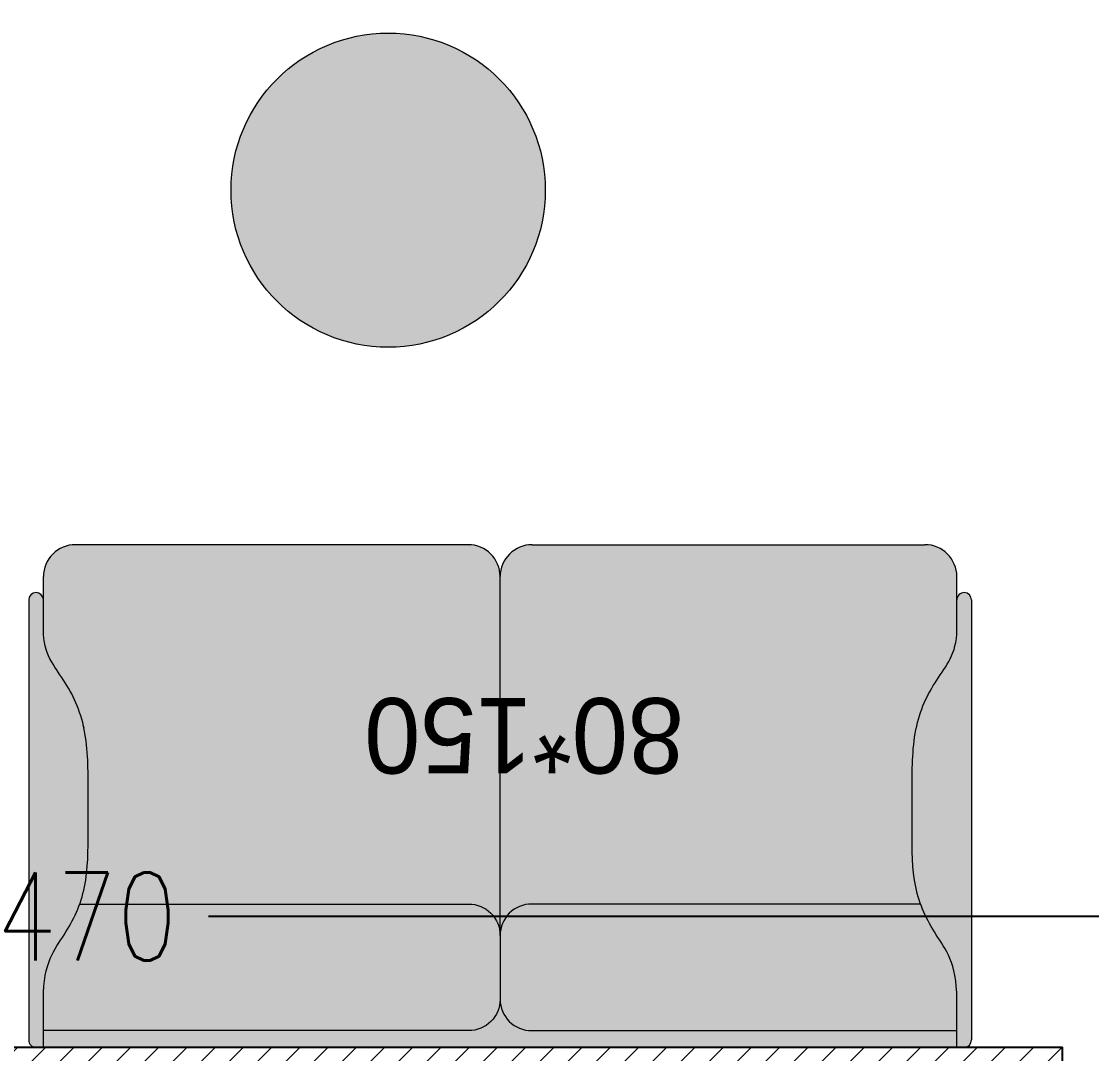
# Model space of a CAD drawing. Header units: millimetres. Extents: x -14819 to 43195, y -10328 to 20814.
# Drawn here: x 37104.8 to 37275.1, y 9860.2 to 10024.5 of the extents above; entities that cross this region are included whole.
import ezdxf

# ---------------------------------------------------------------- set-up
doc = ezdxf.new("R2010")
doc.units = ezdxf.units.MM
doc.header["$PDMODE"] = 3
doc.layers.add('10 - Hachures', color=7, linetype='Continuous', lineweight=18, true_color=0x646464)
for name, color, linetype, lineweight in [('41 - Côtes Intérieures', 71, 'Continuous', 9), ('DV_Furnitures', 250, 'Continuous', 5), ('DV_Hatch Living', 43, 'Continuous', 5), ('Mur_coupe', 7, 'Continuous', 25)]:
    doc.layers.add(name, color=color, linetype=linetype, lineweight=lineweight)
doc.layers.add('DV_Surface', color=241, linetype='Continuous', plot=False)
doc.layers.add('DV_Text block', color=20, linetype='Continuous')
doc.styles.add('CR_Cot', font='simplex.shx', dxfattribs={"width": 0.8})
doc.styles.get("Standard").update_dxf_attribs({"font": 'arial.ttf'})
doc.dimstyles.get("Standard").update_dxf_attribs({"dimtxt": 14, "dimasz": 14, "dimexe": 0.18, "dimexo": 0.0625, "dimgap": 5, "dimtad": 0, "dimtoh": 1, "dimdec": 0, "dimzin": 0, "dimdsep": 46, "dimtxsty": 'CR_Cot', "dimblk": 'CLOSEDBLANK', "dimcen": 0, "dimse1": 1, "dimse2": 1, "dimadec": 0, "dimazin": 0, "dimtfac": 1, "dimtdec": 0, "dimtofl": 0, "dimtmove": 0, "dimatfit": 3, "dimfxl": 1, "dimtolj": 1, "dimtzin": 0, "dimarcsym": 0})

# ---------------------------------------------------------------- blocks, each defined once
blk = doc.blocks.new('_ClosedBlank')
at = {"color": 0, "linetype": 'ByBlock', "lineweight": -2}
for p, q in [((-1, 0.167), (0, 0)), ((-1, 0.167), (-1, -0.167)), ((0, 0), (-1, -0.167))]:
    blk.add_line(p, q, dxfattribs=at)
blk = doc.blocks.new('*D675')
at = {"layer": '41 - Côtes Intérieures', "color": 0, "lineweight": -2, "transparency": 16777216}
for p, q in [((36893.95, 9881.99), (37095.79, 9881.99)), ((37336.44, 9881.99), (37134.59, 9881.99))]:
    blk.add_line(p, q, dxfattribs=at)
at = {"layer": 'Defpoints', "color": 0, "transparency": 16777216}
for p in [(37350.44, 9881.99), (36879.95, 9861.17, 195), (37350.44, 9861.17, 195)]:
    blk.add_point(p, dxfattribs=at)
at = {"layer": '41 - Côtes Intérieures', "color": 0, "lineweight": -2, "transparency": 16777216, "xscale": 14, "yscale": 14, "zscale": 14, "rotation": 180}
blk.add_blockref('_ClosedBlank', (36879.95, 9881.99), dxfattribs=at)
at = {"layer": '41 - Côtes Intérieures', "color": 0, "lineweight": -2, "transparency": 16777216, "xscale": 14, "yscale": 14, "zscale": 14}
blk.add_blockref('_ClosedBlank', (37350.44, 9881.99), dxfattribs=at)
at = {"layer": '41 - Côtes Intérieures', "color": 0, "transparency": 16777216, "insert": (37115.19, 9881.99), "char_height": 14, "attachment_point": 5, "style": 'CR_Cot'}
blk.add_mtext('\\A1;470', dxfattribs=at)
blk = doc.blocks.new('*U1109')
at = {"layer": 'DV_Hatch Living', "transparency": 33554579}
h = blk.add_hatch(color=256, dxfattribs=at)
h.dxf.hatch_style = 1
h.paths.add_polyline_path([(-2.5, 0, 1), (2.5, 0, 1)])
at = {"layer": 'DV_Hatch Living', "color": 18, "lineweight": 5, "true_color": 0x000000}
blk.add_circle((0, 0), 2.5, dxfattribs=at)
blk = doc.blocks.new('*U1111')
at = {"layer": 'DV_Hatch Living', "transparency": 33554579}
h = blk.add_hatch(color=256, dxfattribs=at)
h.dxf.hatch_style = 1
edge = h.paths.add_edge_path()
edge.add_spline(control_points=[(75, -71.21), (75, -46.59), (75, -21.97), (75, -1.17)], knot_values=[2.993759, 2.993759, 2.993759, 2.993759, 5.416888, 5.416888, 5.416888, 5.416888], degree=3, periodic=0)
edge.add_arc((73.83, -1.17), 1.17, 0, 90)
edge.add_line((73.83, 0), (72.66, 0))
edge.add_line((72.66, 0), (72.66, -1.17))
edge.add_spline(control_points=[(72.66, -1.17), (72.66, -1.67), (72.66, -2.17), (72.66, -2.65)], knot_values=[0.076871, 0.076871, 0.076871, 0.076871, 0.125915, 0.125915, 0.125915, 0.125915], degree=3, periodic=0)
edge.add_spline(control_points=[(72.66, -2.65), (72.66, -5.2), (72.66, -7.43), (72.66, -7.7)], knot_values=[0.125915, 0.125915, 0.125915, 0.125915, 0.38234, 0.38234, 0.38234, 0.38234], degree=3, periodic=0)
edge.add_spline(control_points=[(72.66, -7.7), (72.66, -13.48), (69.65, -17.04), (67.52, -21.06), (66.9, -22.8)], knot_values=[0.416399, 0.416399, 0.416399, 0.416399, 0.744757, 0.963765, 0.963765, 0.963765, 0.963765], degree=3, periodic=0)
edge.add_spline(control_points=[(66.9, -22.8), (66.58, -23.67), (65.54, -27.3), (65.54, -34.86), (65.54, -40.18), (65.54, -51.1), (69.21, -58.76), (72.66, -62.63), (72.66, -66.39)], knot_values=[0.963765, 0.963765, 0.963765, 0.963765, 1.073115, 1.401473, 1.72983, 2.058188, 2.386546, 2.714903, 2.714903, 2.714903, 2.714903], degree=3, periodic=0)
edge.add_spline(control_points=[(72.66, -66.39), (72.66, -68), (72.66, -69.6), (72.66, -71.21)], knot_values=[2.714903, 2.714903, 2.714903, 2.714903, 2.87301, 2.87301, 2.87301, 2.87301], degree=3, periodic=0)
edge.add_arc((73.83, -71.21), 1.17, 180, 270)
edge.add_arc((73.83, -71.21), 1.17, 270, 360)
edge = h.paths.add_edge_path()
edge.add_spline(control_points=[(66.05, -49.96), (65.93, -49.28), (65.84, -48.58), (65.77, -47.88)], knot_values=[1.96677, 1.96677, 1.96677, 1.96677, 2.037273, 2.037273, 2.037273, 2.037273], degree=3, periodic=0)
edge.add_spline(control_points=[(65.77, -47.88), (65.72, -47.31), (65.68, -46.74), (65.65, -46.17)], knot_values=[1.909933, 1.909933, 1.909933, 1.909933, 1.96677, 1.96677, 1.96677, 1.96677], degree=3, periodic=0)
edge.add_spline(control_points=[(65.65, -46.17), (65.61, -45.53), (65.59, -44.9), (65.57, -44.28)], knot_values=[1.846297, 1.846297, 1.846297, 1.846297, 1.909933, 1.909933, 1.909933, 1.909933], degree=3, periodic=0)
edge.add_spline(control_points=[(65.57, -44.28), (65.55, -43.35), (65.55, -42.46), (65.55, -41.64)], knot_values=[1.750603, 1.750603, 1.750603, 1.750603, 1.846297, 1.846297, 1.846297, 1.846297], degree=3, periodic=0)
edge.add_spline(control_points=[(65.55, -41.64), (65.54, -41.46), (65.54, -38.52), (65.54, -36.22), (65.54, -32.92), (65.55, -32.27)], knot_values=[1.325215, 1.325215, 1.325215, 1.325215, 1.345988, 1.674346, 1.750603, 1.750603, 1.750603, 1.750603], degree=3, periodic=0)
edge.add_spline(control_points=[(65.55, -32.27), (65.56, -31.59), (65.58, -30.88), (65.61, -30.16)], knot_values=[1.244774, 1.244774, 1.244774, 1.244774, 1.325215, 1.325215, 1.325215, 1.325215], degree=3, periodic=0)
edge.add_spline(control_points=[(65.61, -30.16), (65.64, -29.44), (65.69, -28.7), (65.76, -27.98)], knot_values=[1.164576, 1.164576, 1.164576, 1.164576, 1.244774, 1.244774, 1.244774, 1.244774], degree=3, periodic=0)
edge.add_spline(control_points=[(65.76, -27.98), (65.83, -27.34), (65.91, -26.7), (66.02, -26.08)], knot_values=[1.094115, 1.094115, 1.094115, 1.094115, 1.164576, 1.164576, 1.164576, 1.164576], degree=3, periodic=0)
edge.add_spline(control_points=[(66.02, -26.08), (66.06, -25.89), (66.14, -25.43), (66.25, -24.97), (66.32, -24.7)], knot_values=[1.040919, 1.040919, 1.040919, 1.040919, 1.061919, 1.094115, 1.094115, 1.094115, 1.094115], degree=3, periodic=0)
edge.add_spline(control_points=[(66.32, -24.7), (66.47, -24.1), (66.64, -23.52), (66.84, -22.96)], knot_values=[0.970255, 0.970255, 0.970255, 0.970255, 1.040919, 1.040919, 1.040919, 1.040919], degree=3, periodic=0)
edge.add_line((66.89, -22.8), (5, -22.8))
edge.add_arc((5, -17.8), 5, 180, 270, ccw=False)
edge.add_line((0, -17.8), (0, -74.92))
edge.add_arc((5.08, -74.92), 5.08, 180, 270)
edge.add_line((5.08, -80), (67.58, -80))
edge.add_arc((67.58, -74.92), 5.08, 270, 360)
edge.add_spline(control_points=[(72.66, -74.92), (72.66, -73.06), (72.66, -71.21)], knot_values=[0, 0, 0, 0.105543, 0.105543, 0.105543], degree=2, periodic=0)
edge.add_spline(control_points=[(72.66, -71.21), (72.66, -69.6), (72.66, -68), (72.66, -66.39)], knot_values=[2.714903, 2.714903, 2.714903, 2.714903, 2.87301, 2.87301, 2.87301, 2.87301], degree=3, periodic=0)
edge.add_spline(control_points=[(72.66, -66.39), (72.66, -66.13), (72.65, -65.88), (72.63, -65.64)], knot_values=[2.692272, 2.692272, 2.692272, 2.692272, 2.714903, 2.714903, 2.714903, 2.714903], degree=3, periodic=0)
edge.add_spline(control_points=[(72.63, -65.64), (72.62, -65.45), (72.6, -65.26), (72.58, -65.08)], knot_values=[2.674526, 2.674526, 2.674526, 2.674526, 2.692272, 2.692272, 2.692272, 2.692272], degree=3, periodic=0)
edge.add_spline(control_points=[(72.58, -65.08), (72.55, -64.8), (72.51, -64.54), (72.45, -64.28)], knot_values=[2.64723, 2.64723, 2.64723, 2.64723, 2.674526, 2.674526, 2.674526, 2.674526], degree=3, periodic=0)
edge.add_spline(control_points=[(72.45, -64.28), (72.42, -64.11), (72.38, -63.94), (72.34, -63.77)], knot_values=[2.628993, 2.628993, 2.628993, 2.628993, 2.64723, 2.64723, 2.64723, 2.64723], degree=3, periodic=0)
edge.add_spline(control_points=[(72.34, -63.77), (72.23, -63.37), (72.1, -62.98), (71.96, -62.62)], knot_values=[2.583717, 2.583717, 2.583717, 2.583717, 2.628993, 2.628993, 2.628993, 2.628993], degree=3, periodic=0)
edge.add_spline(control_points=[(71.96, -62.62), (71.87, -62.41), (71.78, -62.21), (71.69, -62.01)], knot_values=[2.557919, 2.557919, 2.557919, 2.557919, 2.583717, 2.583717, 2.583717, 2.583717], degree=3, periodic=0)
edge.add_spline(control_points=[(71.69, -62.01), (71.59, -61.8), (71.48, -61.59), (71.36, -61.38)], knot_values=[2.529473, 2.529473, 2.529473, 2.529473, 2.557919, 2.557919, 2.557919, 2.557919], degree=3, periodic=0)
edge.add_spline(control_points=[(71.36, -61.38), (71.24, -61.15), (71.11, -60.93), (70.97, -60.72)], knot_values=[2.498193, 2.498193, 2.498193, 2.498193, 2.529473, 2.529473, 2.529473, 2.529473], degree=3, periodic=0)
edge.add_spline(control_points=[(70.97, -60.72), (70.67, -60.23), (70.34, -59.76), (70.02, -59.28)], knot_values=[2.427591, 2.427591, 2.427591, 2.427591, 2.498193, 2.498193, 2.498193, 2.498193], degree=3, periodic=0)
edge.add_spline(control_points=[(70.02, -59.28), (69.83, -59.01), (69.57, -58.63), (69.32, -58.24), (69.25, -58.13)], knot_values=[2.370904, 2.370904, 2.370904, 2.370904, 2.411949, 2.427591, 2.427591, 2.427591, 2.427591], degree=3, periodic=0)
edge.add_spline(control_points=[(69.25, -58.13), (68.87, -57.53), (68.5, -56.9), (68.16, -56.25)], knot_values=[2.283934, 2.283934, 2.283934, 2.283934, 2.370904, 2.370904, 2.370904, 2.370904], degree=3, periodic=0)
edge.add_spline(control_points=[(68.16, -56.25), (67.9, -55.75), (67.66, -55.24), (67.43, -54.7)], knot_values=[2.217231, 2.217231, 2.217231, 2.217231, 2.283934, 2.283934, 2.283934, 2.283934], degree=3, periodic=0)
edge.add_spline(control_points=[(67.43, -54.7), (67.24, -54.25), (67.06, -53.79), (66.9, -53.31)], knot_values=[2.160857, 2.160857, 2.160857, 2.160857, 2.217231, 2.217231, 2.217231, 2.217231], degree=3, periodic=0)
edge.add_spline(control_points=[(66.9, -53.31), (66.69, -52.71), (66.51, -52.1), (66.35, -51.45)], knot_values=[2.090401, 2.090401, 2.090401, 2.090401, 2.160857, 2.160857, 2.160857, 2.160857], degree=3, periodic=0)
edge.add_spline(control_points=[(66.35, -51.45), (66.28, -51.16), (66.17, -50.67), (66.08, -50.16), (66.05, -49.96)], knot_values=[2.037273, 2.037273, 2.037273, 2.037273, 2.069486, 2.090401, 2.090401, 2.090401, 2.090401], degree=3, periodic=0)
edge = h.paths.add_edge_path()
edge.add_arc((-5, -17.8), 5, 270, 360, ccw=False)
edge.add_line((-5, -22.8), (-66.9, -22.8))
edge.add_spline(control_points=[(-66.9, -22.8), (-66.88, -22.85), (-66.86, -22.9), (-66.84, -22.96)], knot_values=[0.963765, 0.963765, 0.963765, 0.963765, 0.970255, 0.970255, 0.970255, 0.970255], degree=3, periodic=0)
edge.add_spline(control_points=[(-66.84, -22.96), (-66.64, -23.52), (-66.47, -24.1), (-66.32, -24.7)], knot_values=[0.970255, 0.970255, 0.970255, 0.970255, 1.040919, 1.040919, 1.040919, 1.040919], degree=3, periodic=0)
edge.add_spline(control_points=[(-66.32, -24.7), (-66.25, -24.97), (-66.14, -25.43), (-66.06, -25.89), (-66.02, -26.08)], knot_values=[1.040919, 1.040919, 1.040919, 1.040919, 1.073115, 1.094115, 1.094115, 1.094115, 1.094115], degree=3, periodic=0)
edge.add_spline(control_points=[(-66.02, -26.08), (-65.91, -26.7), (-65.83, -27.33), (-65.76, -27.97)], knot_values=[1.094115, 1.094115, 1.094115, 1.094115, 1.164421, 1.164421, 1.164421, 1.164421], degree=3, periodic=0)
edge.add_spline(control_points=[(-65.76, -27.97), (-65.69, -28.7), (-65.64, -29.44), (-65.61, -30.16)], knot_values=[1.164421, 1.164421, 1.164421, 1.164421, 1.244789, 1.244789, 1.244789, 1.244789], degree=3, periodic=0)
edge.add_spline(control_points=[(-65.61, -30.16), (-65.58, -30.88), (-65.56, -31.59), (-65.55, -32.27)], knot_values=[1.244789, 1.244789, 1.244789, 1.244789, 1.325215, 1.325215, 1.325215, 1.325215], degree=3, periodic=0)
edge.add_spline(control_points=[(-65.55, -32.27), (-65.54, -32.92), (-65.54, -36.22), (-65.54, -38.52), (-65.54, -41.46), (-65.55, -41.64)], knot_values=[1.325215, 1.325215, 1.325215, 1.325215, 1.401473, 1.72983, 1.750603, 1.750603, 1.750603, 1.750603], degree=3, periodic=0)
edge.add_spline(control_points=[(-65.55, -41.64), (-65.55, -42.46), (-65.55, -43.35), (-65.57, -44.28)], knot_values=[1.750603, 1.750603, 1.750603, 1.750603, 1.846297, 1.846297, 1.846297, 1.846297], degree=3, periodic=0)
edge.add_spline(control_points=[(-65.57, -44.28), (-65.59, -44.9), (-65.61, -45.53), (-65.65, -46.17)], knot_values=[1.846297, 1.846297, 1.846297, 1.846297, 1.909933, 1.909933, 1.909933, 1.909933], degree=3, periodic=0)
edge.add_spline(control_points=[(-65.65, -46.17), (-65.68, -46.74), (-65.72, -47.31), (-65.77, -47.88)], knot_values=[1.909933, 1.909933, 1.909933, 1.909933, 1.966799, 1.966799, 1.966799, 1.966799], degree=3, periodic=0)
edge.add_spline(control_points=[(-65.77, -47.88), (-65.84, -48.58), (-65.93, -49.28), (-66.05, -49.96)], knot_values=[1.966799, 1.966799, 1.966799, 1.966799, 2.037273, 2.037273, 2.037273, 2.037273], degree=3, periodic=0)
edge.add_spline(control_points=[(-66.05, -49.96), (-66.08, -50.16), (-66.17, -50.67), (-66.28, -51.16), (-66.35, -51.45)], knot_values=[2.037273, 2.037273, 2.037273, 2.037273, 2.058188, 2.090401, 2.090401, 2.090401, 2.090401], degree=3, periodic=0)
edge.add_spline(control_points=[(-66.35, -51.45), (-66.51, -52.1), (-66.69, -52.71), (-66.9, -53.31)], knot_values=[2.090401, 2.090401, 2.090401, 2.090401, 2.160857, 2.160857, 2.160857, 2.160857], degree=3, periodic=0)
edge.add_spline(control_points=[(-66.9, -53.31), (-67.06, -53.79), (-67.24, -54.25), (-67.43, -54.7)], knot_values=[2.160857, 2.160857, 2.160857, 2.160857, 2.217231, 2.217231, 2.217231, 2.217231], degree=3, periodic=0)
edge.add_spline(control_points=[(-67.43, -54.7), (-67.66, -55.24), (-67.9, -55.75), (-68.16, -56.25)], knot_values=[2.217231, 2.217231, 2.217231, 2.217231, 2.283934, 2.283934, 2.283934, 2.283934], degree=3, periodic=0)
edge.add_spline(control_points=[(-68.16, -56.25), (-68.5, -56.9), (-68.87, -57.53), (-69.25, -58.13)], knot_values=[2.283934, 2.283934, 2.283934, 2.283934, 2.370904, 2.370904, 2.370904, 2.370904], degree=3, periodic=0)
edge.add_spline(control_points=[(-69.25, -58.13), (-69.32, -58.24), (-69.57, -58.63), (-69.83, -59.01), (-70.02, -59.28)], knot_values=[2.370904, 2.370904, 2.370904, 2.370904, 2.386546, 2.42759, 2.42759, 2.42759, 2.42759], degree=3, periodic=0)
edge.add_spline(control_points=[(-70.02, -59.28), (-70.34, -59.76), (-70.67, -60.23), (-70.97, -60.72)], knot_values=[2.42759, 2.42759, 2.42759, 2.42759, 2.498193, 2.498193, 2.498193, 2.498193], degree=3, periodic=0)
edge.add_spline(control_points=[(-70.97, -60.72), (-71.11, -60.93), (-71.24, -61.15), (-71.36, -61.38)], knot_values=[2.498193, 2.498193, 2.498193, 2.498193, 2.529473, 2.529473, 2.529473, 2.529473], degree=3, periodic=0)
edge.add_spline(control_points=[(-71.36, -61.38), (-71.48, -61.59), (-71.59, -61.8), (-71.69, -62.01)], knot_values=[2.529473, 2.529473, 2.529473, 2.529473, 2.557919, 2.557919, 2.557919, 2.557919], degree=3, periodic=0)
edge.add_spline(control_points=[(-71.69, -62.01), (-71.78, -62.21), (-71.87, -62.41), (-71.96, -62.62)], knot_values=[2.557919, 2.557919, 2.557919, 2.557919, 2.583717, 2.583717, 2.583717, 2.583717], degree=3, periodic=0)
edge.add_spline(control_points=[(-71.96, -62.62), (-72.1, -62.98), (-72.23, -63.37), (-72.34, -63.77)], knot_values=[2.583717, 2.583717, 2.583717, 2.583717, 2.628993, 2.628993, 2.628993, 2.628993], degree=3, periodic=0)
edge.add_spline(control_points=[(-72.34, -63.77), (-72.38, -63.94), (-72.42, -64.11), (-72.45, -64.28)], knot_values=[2.628993, 2.628993, 2.628993, 2.628993, 2.64723, 2.64723, 2.64723, 2.64723], degree=3, periodic=0)
edge.add_spline(control_points=[(-72.45, -64.28), (-72.51, -64.54), (-72.55, -64.8), (-72.58, -65.08)], knot_values=[2.64723, 2.64723, 2.64723, 2.64723, 2.674526, 2.674526, 2.674526, 2.674526], degree=3, periodic=0)
edge.add_spline(control_points=[(-72.58, -65.08), (-72.6, -65.26), (-72.62, -65.45), (-72.63, -65.64)], knot_values=[2.674526, 2.674526, 2.674526, 2.674526, 2.692272, 2.692272, 2.692272, 2.692272], degree=3, periodic=0)
edge.add_spline(control_points=[(-72.63, -65.64), (-72.65, -65.88), (-72.66, -66.13), (-72.66, -66.39)], knot_values=[2.692272, 2.692272, 2.692272, 2.692272, 2.714903, 2.714903, 2.714903, 2.714903], degree=3, periodic=0)
edge.add_spline(control_points=[(-72.66, -66.39), (-72.66, -68), (-72.66, -69.6), (-72.66, -71.21)], knot_values=[2.714903, 2.714903, 2.714903, 2.714903, 2.87301, 2.87301, 2.87301, 2.87301], degree=3, periodic=0)
edge.add_spline(control_points=[(-72.66, -71.21), (-72.66, -73.06), (-72.66, -74.92)], knot_values=[0, 0, 0, 0.105543, 0.105543, 0.105543], degree=2, periodic=0)
edge.add_arc((-67.58, -74.92), 5.08, 180, 270)
edge.add_spline(control_points=[(-67.58, -80), (-52.46, -80), (-5.08, -80)], knot_values=[0.367342, 0.367342, 0.367342, 3.571721, 3.571721, 3.571721], degree=2, periodic=0)
edge.add_arc((-5.08, -74.92), 5.08, 270, 360)
edge.add_line((0, -74.92), (0, -17.8))
edge = h.paths.add_edge_path()
edge.add_spline(control_points=[(-65.55, -41.64), (-65.54, -41.46), (-65.54, -38.52), (-65.54, -36.22), (-65.54, -32.92), (-65.55, -32.27)], knot_values=[1.325215, 1.325215, 1.325215, 1.325215, 1.345988, 1.674346, 1.750603, 1.750603, 1.750603, 1.750603], degree=3, periodic=0)
edge.add_spline(control_points=[(-65.55, -32.27), (-65.56, -31.59), (-65.58, -30.88), (-65.61, -30.16)], knot_values=[1.244789, 1.244789, 1.244789, 1.244789, 1.325215, 1.325215, 1.325215, 1.325215], degree=3, periodic=0)
edge.add_spline(control_points=[(-65.61, -30.16), (-65.64, -29.44), (-65.69, -28.7), (-65.76, -27.97)], knot_values=[1.164421, 1.164421, 1.164421, 1.164421, 1.244789, 1.244789, 1.244789, 1.244789], degree=3, periodic=0)
edge.add_spline(control_points=[(-65.76, -27.97), (-65.83, -27.33), (-65.91, -26.7), (-66.02, -26.08)], knot_values=[1.094115, 1.094115, 1.094115, 1.094115, 1.164421, 1.164421, 1.164421, 1.164421], degree=3, periodic=0)
edge.add_spline(control_points=[(-66.02, -26.08), (-66.06, -25.89), (-66.14, -25.43), (-66.25, -24.97), (-66.32, -24.7)], knot_values=[1.040919, 1.040919, 1.040919, 1.040919, 1.061919, 1.094115, 1.094115, 1.094115, 1.094115], degree=3, periodic=0)
edge.add_spline(control_points=[(-66.32, -24.7), (-66.47, -24.1), (-66.64, -23.52), (-66.84, -22.96)], knot_values=[0.970255, 0.970255, 0.970255, 0.970255, 1.040919, 1.040919, 1.040919, 1.040919], degree=3, periodic=0)
edge.add_spline(control_points=[(-66.84, -22.96), (-66.86, -22.9), (-66.88, -22.85), (-66.9, -22.8)], knot_values=[0.963765, 0.963765, 0.963765, 0.963765, 0.970255, 0.970255, 0.970255, 0.970255], degree=3, periodic=0)
edge.add_spline(control_points=[(-66.9, -22.8), (-67.06, -22.35), (-67.23, -21.91), (-67.42, -21.48)], knot_values=[0.907363, 0.907363, 0.907363, 0.907363, 0.963765, 0.963765, 0.963765, 0.963765], degree=3, periodic=0)
edge.add_spline(control_points=[(-67.42, -21.48), (-67.66, -20.95), (-67.91, -20.43), (-68.18, -19.92)], knot_values=[0.838193, 0.838193, 0.838193, 0.838193, 0.907363, 0.907363, 0.907363, 0.907363], degree=3, periodic=0)
edge.add_spline(control_points=[(-68.18, -19.92), (-68.46, -19.4), (-68.75, -18.89), (-69.07, -18.39)], knot_values=[0.767089, 0.767089, 0.767089, 0.767089, 0.838193, 0.838193, 0.838193, 0.838193], degree=3, periodic=0)
edge.add_spline(control_points=[(-69.07, -18.39), (-69.16, -18.23), (-69.51, -17.69), (-69.87, -17.16), (-70.12, -16.76)], knot_values=[0.690082, 0.690082, 0.690082, 0.690082, 0.712414, 0.767089, 0.767089, 0.767089, 0.767089], degree=3, periodic=0)
edge.add_spline(control_points=[(-70.12, -16.76), (-70.26, -16.56), (-70.39, -16.35), (-70.52, -16.14)], knot_values=[0.661608, 0.661608, 0.661608, 0.661608, 0.690082, 0.690082, 0.690082, 0.690082], degree=3, periodic=0)
edge.add_spline(control_points=[(-70.52, -16.14), (-70.7, -15.85), (-70.88, -15.54), (-71.05, -15.22)], knot_values=[0.62247, 0.62247, 0.62247, 0.62247, 0.661608, 0.661608, 0.661608, 0.661608], degree=3, periodic=0)
edge.add_spline(control_points=[(-71.05, -15.22), (-71.18, -14.96), (-71.31, -14.7), (-71.44, -14.42)], knot_values=[0.59166, 0.59166, 0.59166, 0.59166, 0.62247, 0.62247, 0.62247, 0.62247], degree=3, periodic=0)
edge.add_spline(control_points=[(-71.44, -14.42), (-71.59, -14.08), (-71.73, -13.71), (-71.87, -13.32)], knot_values=[0.553611, 0.553611, 0.553611, 0.553611, 0.59166, 0.59166, 0.59166, 0.59166], degree=3, periodic=0)
edge.add_spline(control_points=[(-71.87, -13.32), (-71.98, -12.98), (-72.08, -12.63), (-72.17, -12.26)], knot_values=[0.521574, 0.521574, 0.521574, 0.521574, 0.553611, 0.553611, 0.553611, 0.553611], degree=3, periodic=0)
edge.add_spline(control_points=[(-72.17, -12.26), (-72.37, -11.44), (-72.52, -10.51), (-72.6, -9.43)], knot_values=[0.451461, 0.451461, 0.451461, 0.451461, 0.521574, 0.521574, 0.521574, 0.521574], degree=3, periodic=0)
edge.add_spline(control_points=[(-72.6, -9.43), (-72.64, -8.89), (-72.66, -8.32), (-72.66, -7.7)], knot_values=[0.416399, 0.416399, 0.416399, 0.416399, 0.451461, 0.451461, 0.451461, 0.451461], degree=3, periodic=0)
edge.add_spline(control_points=[(-72.66, -7.7), (-72.66, -7.49), (-72.66, -6.08), (-72.66, -4.25)], knot_values=[0.181686, 0.181686, 0.181686, 0.181686, 0.382339, 0.382339, 0.382339, 0.382339], degree=3, periodic=0)
edge.add_spline(control_points=[(-72.66, -4.25), (-72.66, -3.75), (-72.66, -3.21), (-72.66, -2.65)], knot_values=[0.125915, 0.125915, 0.125915, 0.125915, 0.181686, 0.181686, 0.181686, 0.181686], degree=3, periodic=0)
edge.add_spline(control_points=[(-72.66, -2.65), (-72.66, -2.29), (-72.66, -1.92), (-72.66, -1.55)], knot_values=[0.089168, 0.089168, 0.089168, 0.089168, 0.125915, 0.125915, 0.125915, 0.125915], degree=3, periodic=0)
edge.add_spline(control_points=[(-72.66, -1.55), (-72.66, -1.42), (-72.66, -1.3), (-72.66, -1.17)], knot_values=[0.076871, 0.076871, 0.076871, 0.076871, 0.089168, 0.089168, 0.089168, 0.089168], degree=3, periodic=0)
edge.add_line((-72.66, -1.17), (-72.66, 0))
edge.add_line((-72.66, 0), (-73.83, 0))
edge.add_arc((-73.83, -1.17), 1.17, 90, 180)
edge.add_spline(control_points=[(-75, -1.17), (-75, -21.97), (-75, -46.59), (-75, -71.21)], knot_values=[2.993759, 2.993759, 2.993759, 2.993759, 5.416888, 5.416888, 5.416888, 5.416888], degree=3, periodic=0)
edge.add_arc((-73.83, -71.21), 1.17, 180, 270)
edge.add_arc((-73.83, -71.21), 1.17, 270, 360)
edge.add_spline(control_points=[(-72.66, -71.21), (-72.66, -69.6), (-72.66, -68), (-72.66, -66.39)], knot_values=[2.714903, 2.714903, 2.714903, 2.714903, 2.87301, 2.87301, 2.87301, 2.87301], degree=3, periodic=0)
edge.add_spline(control_points=[(-72.66, -66.39), (-72.66, -66.13), (-72.65, -65.88), (-72.63, -65.64)], knot_values=[2.692272, 2.692272, 2.692272, 2.692272, 2.714903, 2.714903, 2.714903, 2.714903], degree=3, periodic=0)
edge.add_spline(control_points=[(-72.63, -65.64), (-72.62, -65.45), (-72.6, -65.26), (-72.58, -65.08)], knot_values=[2.674526, 2.674526, 2.674526, 2.674526, 2.692272, 2.692272, 2.692272, 2.692272], degree=3, periodic=0)
edge.add_spline(control_points=[(-72.58, -65.08), (-72.55, -64.8), (-72.51, -64.54), (-72.45, -64.28)], knot_values=[2.64723, 2.64723, 2.64723, 2.64723, 2.674526, 2.674526, 2.674526, 2.674526], degree=3, periodic=0)
edge.add_spline(control_points=[(-72.45, -64.28), (-72.42, -64.11), (-72.38, -63.94), (-72.34, -63.77)], knot_values=[2.628993, 2.628993, 2.628993, 2.628993, 2.64723, 2.64723, 2.64723, 2.64723], degree=3, periodic=0)
edge.add_spline(control_points=[(-72.34, -63.77), (-72.23, -63.37), (-72.1, -62.98), (-71.96, -62.62)], knot_values=[2.583717, 2.583717, 2.583717, 2.583717, 2.628993, 2.628993, 2.628993, 2.628993], degree=3, periodic=0)
edge.add_spline(control_points=[(-71.96, -62.62), (-71.87, -62.41), (-71.78, -62.21), (-71.69, -62.01)], knot_values=[2.557919, 2.557919, 2.557919, 2.557919, 2.583717, 2.583717, 2.583717, 2.583717], degree=3, periodic=0)
edge.add_spline(control_points=[(-71.69, -62.01), (-71.59, -61.8), (-71.48, -61.59), (-71.36, -61.38)], knot_values=[2.529473, 2.529473, 2.529473, 2.529473, 2.557919, 2.557919, 2.557919, 2.557919], degree=3, periodic=0)
edge.add_spline(control_points=[(-71.36, -61.38), (-71.24, -61.15), (-71.11, -60.93), (-70.97, -60.72)], knot_values=[2.498193, 2.498193, 2.498193, 2.498193, 2.529473, 2.529473, 2.529473, 2.529473], degree=3, periodic=0)
edge.add_spline(control_points=[(-70.97, -60.72), (-70.67, -60.23), (-70.34, -59.76), (-70.02, -59.28)], knot_values=[2.42759, 2.42759, 2.42759, 2.42759, 2.498193, 2.498193, 2.498193, 2.498193], degree=3, periodic=0)
edge.add_spline(control_points=[(-70.02, -59.28), (-69.83, -59.01), (-69.57, -58.63), (-69.32, -58.24), (-69.25, -58.13)], knot_values=[2.370904, 2.370904, 2.370904, 2.370904, 2.411949, 2.42759, 2.42759, 2.42759, 2.42759], degree=3, periodic=0)
edge.add_spline(control_points=[(-69.25, -58.13), (-68.87, -57.53), (-68.5, -56.9), (-68.16, -56.25)], knot_values=[2.283934, 2.283934, 2.283934, 2.283934, 2.370904, 2.370904, 2.370904, 2.370904], degree=3, periodic=0)
edge.add_spline(control_points=[(-68.16, -56.25), (-67.9, -55.75), (-67.66, -55.24), (-67.43, -54.7)], knot_values=[2.217231, 2.217231, 2.217231, 2.217231, 2.283934, 2.283934, 2.283934, 2.283934], degree=3, periodic=0)
edge.add_spline(control_points=[(-67.43, -54.7), (-67.24, -54.25), (-67.06, -53.79), (-66.9, -53.31)], knot_values=[2.160857, 2.160857, 2.160857, 2.160857, 2.217231, 2.217231, 2.217231, 2.217231], degree=3, periodic=0)
edge.add_spline(control_points=[(-66.9, -53.31), (-66.69, -52.71), (-66.51, -52.1), (-66.35, -51.45)], knot_values=[2.090401, 2.090401, 2.090401, 2.090401, 2.160857, 2.160857, 2.160857, 2.160857], degree=3, periodic=0)
edge.add_spline(control_points=[(-66.35, -51.45), (-66.28, -51.16), (-66.17, -50.67), (-66.08, -50.16), (-66.05, -49.96)], knot_values=[2.037273, 2.037273, 2.037273, 2.037273, 2.069486, 2.090401, 2.090401, 2.090401, 2.090401], degree=3, periodic=0)
edge.add_spline(control_points=[(-66.05, -49.96), (-65.93, -49.28), (-65.84, -48.58), (-65.77, -47.88)], knot_values=[1.966799, 1.966799, 1.966799, 1.966799, 2.037273, 2.037273, 2.037273, 2.037273], degree=3, periodic=0)
edge.add_spline(control_points=[(-65.77, -47.88), (-65.72, -47.31), (-65.68, -46.74), (-65.65, -46.17)], knot_values=[1.909933, 1.909933, 1.909933, 1.909933, 1.966799, 1.966799, 1.966799, 1.966799], degree=3, periodic=0)
edge.add_spline(control_points=[(-65.65, -46.17), (-65.61, -45.53), (-65.59, -44.9), (-65.57, -44.28)], knot_values=[1.846297, 1.846297, 1.846297, 1.846297, 1.909933, 1.909933, 1.909933, 1.909933], degree=3, periodic=0)
edge.add_spline(control_points=[(-65.57, -44.28), (-65.55, -43.35), (-65.55, -42.46), (-65.55, -41.64)], knot_values=[1.750603, 1.750603, 1.750603, 1.750603, 1.846297, 1.846297, 1.846297, 1.846297], degree=3, periodic=0)
edge = h.paths.add_edge_path()
edge.add_arc((-5, -7.65), 5, 0, 90)
edge.add_line((-5, -2.65), (-72.66, -2.65))
edge.add_spline(control_points=[(-72.66, -2.65), (-72.66, -5.2), (-72.66, -7.43), (-72.66, -7.7)], knot_values=[0.125915, 0.125915, 0.125915, 0.125915, 0.38234, 0.38234, 0.38234, 0.38234], degree=3, periodic=0)
edge.add_spline(control_points=[(-72.66, -7.7), (-72.66, -13.48), (-69.65, -17.04), (-67.52, -21.06), (-66.9, -22.8)], knot_values=[0.416399, 0.416399, 0.416399, 0.416399, 0.744757, 0.963765, 0.963765, 0.963765, 0.963765], degree=3, periodic=0)
edge.add_line((-66.9, -22.8), (-5, -22.8))
edge.add_arc((-5, -17.8), 5, 270, 360)
edge.add_line((0, -17.8), (0, -7.65))
h = blk.add_hatch(color=256, dxfattribs=at)
h.dxf.hatch_style = 1
edge = h.paths.add_edge_path()
edge.add_spline(control_points=[(66.9, -22.8), (67.52, -21.06), (69.65, -17.04), (72.66, -13.48), (72.66, -7.7)], knot_values=[0.416399, 0.416399, 0.416399, 0.416399, 0.635408, 0.963765, 0.963765, 0.963765, 0.963765], degree=3, periodic=0)
edge.add_spline(control_points=[(72.66, -7.7), (72.66, -7.43), (72.66, -5.2), (72.66, -2.65)], knot_values=[0.125915, 0.125915, 0.125915, 0.125915, 0.38234, 0.38234, 0.38234, 0.38234], degree=3, periodic=0)
edge.add_line((72.66, -2.65), (5, -2.65))
edge.add_arc((5, -7.65), 5, 90, 180)
edge.add_line((0, -7.65), (0, -17.8))
edge.add_arc((5, -17.8), 5, 180, 270)
edge.add_line((5, -22.8), (66.9, -22.8))
edge = h.paths.add_edge_path()
edge.add_spline(control_points=[(72.66, -1.55), (72.66, -1.42), (72.66, -1.3), (72.66, -1.17)], knot_values=[0.076871, 0.076871, 0.076871, 0.076871, 0.089168, 0.089168, 0.089168, 0.089168], degree=3, periodic=0)
edge.add_line((72.66, -1.17), (72.66, 0))
edge.add_line((72.66, 0), (-72.66, 0))
edge.add_line((-72.66, 0), (-72.66, -1.17))
edge.add_spline(control_points=[(-72.66, -1.17), (-72.66, -1.67), (-72.66, -2.17), (-72.66, -2.65)], knot_values=[0.076871, 0.076871, 0.076871, 0.076871, 0.125915, 0.125915, 0.125915, 0.125915], degree=3, periodic=0)
edge.add_line((-72.66, -2.65), (-5, -2.65))
edge.add_arc((-5, -7.65), 5, 0, 90, ccw=False)
edge.add_arc((5, -7.65), 5, 90, 180, ccw=False)
edge.add_line((5, -2.65), (72.66, -2.65))
edge.add_spline(control_points=[(72.66, -2.65), (72.66, -2.29), (72.66, -1.92), (72.66, -1.55)], knot_values=[0.089168, 0.089168, 0.089168, 0.089168, 0.125915, 0.125915, 0.125915, 0.125915], degree=3, periodic=0)
at = {"color": 18, "lineweight": 5, "true_color": 0x000000}
for p, q in [((0, -17.8), (0, -74.92)), ((0, -17.8), (0, -74.92)), ((5.08, -80), (67.58, -80))]:
    blk.add_line(p, q, dxfattribs=at)
for points in [[(-73.83, 0), (-72.66, 0), (-72.66, -1.17)], [(72.66, 0), (-72.66, 0)], [(73.83, 0), (72.66, 0), (72.66, -1.17)]]:
    blk.add_lwpolyline(points, dxfattribs=at)
for points in [[(-66.9, -22.8), (-5, -22.8, 0.414214), (0, -17.8), (0, -7.65, 0.414214), (-5, -2.65), (-72.66, -2.65)], [(66.9, -22.8), (5, -22.8, -0.414214), (0, -17.8), (0, -7.65, -0.414214), (5, -2.65), (72.66, -2.65)]]:
    blk.add_lwpolyline(points, format="xyb", dxfattribs=at)
for centre, radius, start, end in [((-73.83, -1.17), 1.17, 90, 180), ((73.83, -1.17), 1.17, 360, 90), ((-73.83, -71.21), 1.17, 180, 270), ((-73.83, -71.21), 1.17, 270, 0), ((73.83, -71.21), 1.17, 180, 270), ((73.83, -71.21), 1.17, 270, 360), ((-67.58, -74.92), 5.08, 180, 270), ((-5.08, -74.92), 5.08, 270, 0), ((5.08, -74.92), 5.08, 180, 270), ((67.58, -74.92), 5.08, 270, 0)]:
    blk.add_arc(centre, radius, start, end, dxfattribs=at)
for points, degree in [([(-75, -71.21), (-75, -46.59), (-75, -21.97), (-75, -1.17)], 3), ([(-72.66, -1.17), (-72.66, -4.62), (-72.66, -8.07), (-72.66, -7.7)], 3), ([(72.66, -1.17), (72.66, -4.62), (72.66, -8.07), (72.66, -7.7)], 3), ([(75, -71.21), (75, -46.59), (75, -21.97), (75, -1.17)], 3), ([(-72.66, -7.7), (-72.66, -13.48), (-69.05, -17.76), (-65.54, -25.14), (-65.54, -34.86), (-65.54, -40.18), (-65.54, -51.1), (-69.21, -58.76), (-72.66, -62.63), (-72.66, -66.39)], 3), ([(72.66, -7.7), (72.66, -13.48), (69.05, -17.76), (65.54, -25.14), (65.54, -34.86), (65.54, -40.18), (65.54, -51.1), (69.21, -58.76), (72.66, -62.63), (72.66, -66.39)], 3), ([(66.2, -50.78), (66.25, -51.01), (66.3, -51.23), (66.35, -51.45)], 3), ([(-72.66, -66.39), (-72.66, -68), (-72.66, -69.6), (-72.66, -71.21)], 3), ([(72.66, -66.39), (72.66, -68), (72.66, -69.6), (72.66, -71.21)], 3), ([(-72.66, -71.21), (-72.66, -73.06), (-72.66, -74.92)], 2), ([(72.66, -71.21), (72.66, -73.06), (72.66, -74.92)], 2), ([(-5.08, -80), (-52.46, -80), (-67.58, -80)], 2)]:
    blk.add_open_spline(points, degree=degree, dxfattribs=at)
at = {"layer": 'DV_Text block', "color": 18, "lineweight": 5, "true_color": 0x000000, "insert": (-29.25, -43.58), "char_height": 12, "attachment_point": 1}
blk.add_mtext_dynamic_manual_height_columns('{\\fDM Sans|b0|i0|c0|p2;\\C256;80*150}', width=66.9367, gutter_width=1.25, heights=[0], dxfattribs=at)

msp = doc.modelspace()

# ---------------------------------------------------------------- hatches: boundary and pattern name
at = {"layer": '10 - Hachures', "lineweight": 18}
h = msp.add_hatch(dxfattribs=at)
h.set_pattern_fill('ANSI31', color=256)
h.set_pattern_definition([(45, (30000, 0), (-2.245064, 2.245064), [])])
h.paths.add_polyline_path([(37121.44, 9424.17), (37121.44, 9460.17), (37021.44, 9460.17), (37021.44, 9854.17), (37270.44, 9854.17), (37270.44, 9861.17), (37014.44, 9861.17), (37014.44, 9460.17), (36914.44, 9460.17), (36914.44, 9424.17)])

# ---------------------------------------------------------------- linework, layer by layer
at = {"layer": 'DV_Surface'}
msp.add_circle((37342.95, 10053.35, 195), 1501.31, dxfattribs=at)
at = {"layer": 'Mur_coupe', "elevation": 195, "flags": 128}
for points in [[(37014.44, 9861.17), (37270.44, 9861.17)], [(37270.44, 9854.17), (37270.44, 9861.17)]]:
    msp.add_lwpolyline(points, dxfattribs=at)

# ---------------------------------------------------------------- block references
at = {"layer": 'DV_Furnitures', "xscale": 10, "yscale": 10, "zscale": 10, "rotation": 270}
msp.add_blockref('*U1109', (37163.16, 9997.59), dxfattribs=at)
at = {"layer": 'DV_Furnitures', "rotation": 180}
msp.add_blockref('*U1111', (37180.97, 9861.17, 195), dxfattribs=at)

# ---------------------------------------------------------------- dimensions: what is measured, and where the dimension line sits
at = {"layer": '41 - Côtes Intérieures'}
dim = msp.add_linear_dim(base=(37350.44, 9881.99), p1=(36879.95, 9861.17, 195), p2=(37350.44, 9861.17, 195), dimstyle='Standard', dxfattribs=at)
dim.commit()
dim.dimension.update_dxf_attribs({"geometry": '*D675', "text_midpoint": (37115.19, 9881.99)})

doc.saveas('drawing.dxf')
